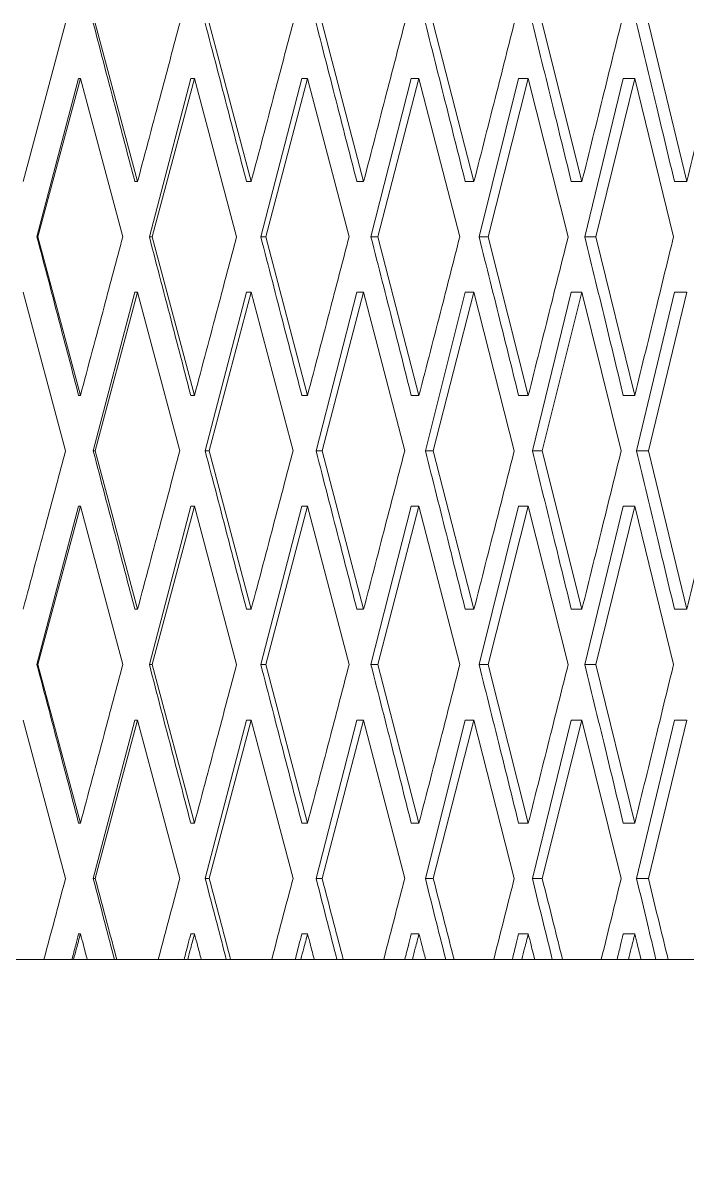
# Model space of a CAD drawing. Header units: centimetres. Extents: x -13594 to 4017, y -3206 to 1780.
# Drawn here: x 2320.09 to 2328.01, y -2217.79 to -2204 of the extents above; entities that cross this region are included whole.
import ezdxf

# ---------------------------------------------------------------- set-up
doc = ezdxf.new("R2010")
doc.units = ezdxf.units.CM

msp = doc.modelspace()

# ---------------------------------------------------------------- linework, layer by layer
at = {"color": 7, "linetype": 'Continuous', "lineweight": 0}
for p, q in [((2320.094, -2205.894), (2320.6, -2204.003)), ((2320.953, -2204.003), (2321.458, -2205.894)), ((2322.313, -2204.003), (2322.813, -2205.894)), ((2323.659, -2204.003), (2324.153, -2205.894)), ((2324.984, -2204.003), (2325.469, -2205.894)), ((2326.283, -2204.003), (2326.757, -2205.894)), ((2327.549, -2204.003), (2328.008, -2205.894)), ((2320.259, -2206.554), (2320.756, -2204.663)), ((2320.777, -2204.663), (2320.271, -2206.554)), ((2320.777, -2204.663), (2320.756, -2204.663)), ((2321.282, -2206.554), (2320.777, -2204.663)), ((2321.599, -2206.554), (2322.093, -2204.663)), ((2322.137, -2204.663), (2321.634, -2206.554)), ((2322.137, -2204.663), (2322.093, -2204.663)), ((2322.639, -2206.554), (2322.137, -2204.663)), ((2322.928, -2206.554), (2323.417, -2204.663)), ((2323.485, -2204.663), (2322.988, -2206.554)), ((2323.485, -2204.663), (2323.417, -2204.663)), ((2323.981, -2206.554), (2323.485, -2204.663)), ((2324.241, -2206.554), (2324.722, -2204.663)), ((2324.814, -2204.663), (2324.324, -2206.554)), ((2324.814, -2204.663), (2324.722, -2204.663)), ((2325.3, -2206.554), (2324.814, -2204.663)), ((2325.531, -2206.554), (2326.002, -2204.663)), ((2326.117, -2204.663), (2325.638, -2206.554)), ((2326.117, -2204.663), (2326.002, -2204.663)), ((2326.592, -2206.554), (2326.117, -2204.663)), ((2326.792, -2206.554), (2327.25, -2204.663)), ((2327.387, -2204.663), (2326.921, -2206.554)), ((2327.387, -2204.663), (2327.25, -2204.663)), ((2327.848, -2206.554), (2327.387, -2204.663)), ((2321.458, -2205.894), (2321.426, -2205.894)), ((2322.813, -2205.894), (2322.757, -2205.894)), ((2324.153, -2205.894), (2324.073, -2205.894)), ((2325.469, -2205.894), (2325.366, -2205.894)), ((2326.757, -2205.894), (2326.63, -2205.894)), ((2328.008, -2205.894), (2327.86, -2205.894)), ((2320.259, -2206.554), (2320.271, -2206.554)), ((2320.271, -2206.554), (2320.777, -2208.445)), ((2321.599, -2206.554), (2321.634, -2206.554)), ((2321.634, -2206.554), (2322.137, -2208.445)), ((2322.928, -2206.554), (2322.988, -2206.554)), ((2322.988, -2206.554), (2323.485, -2208.445)), ((2324.241, -2206.554), (2324.324, -2206.554)), ((2324.324, -2206.554), (2324.814, -2208.445)), ((2325.531, -2206.554), (2325.638, -2206.554)), ((2325.638, -2206.554), (2326.117, -2208.445)), ((2326.792, -2206.554), (2326.921, -2206.554)), ((2326.921, -2206.554), (2327.387, -2208.445)), ((2320.6, -2209.105), (2320.094, -2207.214)), ((2320.93, -2209.105), (2321.426, -2207.214)), ((2321.458, -2207.214), (2320.953, -2209.105)), ((2321.458, -2207.214), (2321.426, -2207.214)), ((2321.962, -2209.105), (2321.458, -2207.214)), ((2322.265, -2209.105), (2322.757, -2207.214)), ((2322.813, -2207.214), (2322.313, -2209.105)), ((2322.813, -2207.214), (2322.757, -2207.214)), ((2323.312, -2209.105), (2322.813, -2207.214)), ((2323.587, -2209.105), (2324.073, -2207.214)), ((2324.153, -2207.214), (2323.659, -2209.105)), ((2324.153, -2207.214), (2324.073, -2207.214)), ((2324.644, -2209.105), (2324.153, -2207.214)), ((2324.89, -2209.105), (2325.366, -2207.214)), ((2325.469, -2207.214), (2324.984, -2209.105)), ((2325.469, -2207.214), (2325.366, -2207.214)), ((2325.95, -2209.105), (2325.469, -2207.214)), ((2326.166, -2209.105), (2326.63, -2207.214)), ((2326.757, -2207.214), (2326.283, -2209.105)), ((2326.756, -2207.214), (2326.63, -2207.214)), ((2327.225, -2209.105), (2326.757, -2207.214)), ((2327.409, -2209.105), (2327.86, -2207.214)), ((2328.008, -2207.214), (2327.549, -2209.105)), ((2328.008, -2207.214), (2327.86, -2207.214)), ((2320.777, -2208.445), (2320.756, -2208.445)), ((2322.137, -2208.445), (2322.093, -2208.445)), ((2323.485, -2208.445), (2323.417, -2208.445)), ((2324.814, -2208.445), (2324.722, -2208.445)), ((2326.117, -2208.445), (2326.002, -2208.445)), ((2327.387, -2208.445), (2327.25, -2208.445)), ((2320.93, -2209.105), (2320.953, -2209.105)), ((2320.953, -2209.105), (2321.458, -2210.996)), ((2322.265, -2209.105), (2322.313, -2209.105)), ((2322.313, -2209.105), (2322.813, -2210.996)), ((2323.587, -2209.105), (2323.659, -2209.105)), ((2323.659, -2209.105), (2324.153, -2210.996)), ((2324.89, -2209.105), (2324.984, -2209.105)), ((2324.984, -2209.105), (2325.469, -2210.996)), ((2326.165, -2209.105), (2326.283, -2209.105)), ((2326.283, -2209.105), (2326.757, -2210.996)), ((2327.409, -2209.105), (2327.549, -2209.105)), ((2327.549, -2209.105), (2328.008, -2210.996)), ((2320.259, -2211.656), (2320.756, -2209.766)), ((2320.777, -2209.766), (2320.271, -2211.656)), ((2320.777, -2209.765), (2320.756, -2209.765)), ((2321.282, -2211.656), (2320.777, -2209.765)), ((2321.599, -2211.656), (2322.093, -2209.766)), ((2322.137, -2209.766), (2321.634, -2211.656)), ((2322.137, -2209.765), (2322.093, -2209.765)), ((2322.639, -2211.656), (2322.137, -2209.765)), ((2322.928, -2211.656), (2323.417, -2209.766)), ((2323.485, -2209.766), (2322.988, -2211.656)), ((2323.485, -2209.765), (2323.417, -2209.765)), ((2323.98, -2211.656), (2323.485, -2209.765)), ((2324.241, -2211.656), (2324.722, -2209.766)), ((2324.814, -2209.766), (2324.324, -2211.656)), ((2324.814, -2209.765), (2324.722, -2209.765)), ((2325.3, -2211.656), (2324.814, -2209.765)), ((2325.531, -2211.656), (2326.002, -2209.766)), ((2326.117, -2209.766), (2325.638, -2211.656)), ((2326.117, -2209.765), (2326.002, -2209.765)), ((2326.592, -2211.656), (2326.117, -2209.765)), ((2326.792, -2211.656), (2327.25, -2209.766)), ((2327.387, -2209.766), (2326.921, -2211.656)), ((2327.387, -2209.765), (2327.25, -2209.765)), ((2327.848, -2211.656), (2327.387, -2209.765)), ((2321.458, -2210.996), (2321.426, -2210.996)), ((2322.813, -2210.996), (2322.757, -2210.996)), ((2324.153, -2210.996), (2324.073, -2210.996)), ((2325.469, -2210.996), (2325.366, -2210.996)), ((2326.757, -2210.996), (2326.63, -2210.996)), ((2328.008, -2210.996), (2327.86, -2210.996)), ((2320.259, -2211.656), (2320.271, -2211.656)), ((2320.271, -2211.656), (2320.777, -2213.547)), ((2321.599, -2211.656), (2321.634, -2211.656)), ((2321.634, -2211.656), (2322.137, -2213.547)), ((2322.928, -2211.656), (2322.988, -2211.656)), ((2322.988, -2211.656), (2323.485, -2213.547)), ((2324.241, -2211.656), (2324.324, -2211.656)), ((2324.324, -2211.656), (2324.814, -2213.547)), ((2325.531, -2211.656), (2325.638, -2211.656)), ((2325.638, -2211.656), (2326.117, -2213.547)), ((2326.792, -2211.656), (2326.921, -2211.656)), ((2326.921, -2211.656), (2327.387, -2213.547)), ((2320.6, -2214.207), (2320.094, -2212.317)), ((2320.93, -2214.207), (2321.426, -2212.317)), ((2321.458, -2212.317), (2320.953, -2214.207)), ((2321.458, -2212.317), (2321.426, -2212.317)), ((2321.962, -2214.207), (2321.458, -2212.317)), ((2322.265, -2214.207), (2322.757, -2212.317)), ((2322.813, -2212.317), (2322.313, -2214.207)), ((2322.813, -2212.317), (2322.757, -2212.317)), ((2323.312, -2214.207), (2322.813, -2212.317)), ((2323.587, -2214.207), (2324.073, -2212.317)), ((2324.153, -2212.317), (2323.659, -2214.207)), ((2324.153, -2212.317), (2324.073, -2212.317)), ((2324.644, -2214.207), (2324.153, -2212.317)), ((2324.89, -2214.207), (2325.366, -2212.317)), ((2325.469, -2212.317), (2324.984, -2214.207)), ((2325.469, -2212.317), (2325.366, -2212.317)), ((2325.95, -2214.207), (2325.469, -2212.317)), ((2326.166, -2214.207), (2326.63, -2212.317)), ((2326.757, -2212.317), (2326.283, -2214.207)), ((2326.757, -2212.317), (2326.63, -2212.317)), ((2327.225, -2214.207), (2326.757, -2212.317)), ((2327.409, -2214.207), (2327.86, -2212.317)), ((2328.008, -2212.317), (2327.549, -2214.207)), ((2328.008, -2212.317), (2327.86, -2212.317)), ((2320.777, -2213.547), (2320.756, -2213.547)), ((2322.137, -2213.547), (2322.093, -2213.547)), ((2323.485, -2213.547), (2323.417, -2213.547)), ((2324.814, -2213.547), (2324.722, -2213.547)), ((2326.117, -2213.547), (2326.002, -2213.547)), ((2327.387, -2213.547), (2327.25, -2213.547)), ((2320.93, -2214.207), (2320.953, -2214.207)), ((2322.265, -2214.207), (2322.313, -2214.207)), ((2323.587, -2214.207), (2323.659, -2214.207)), ((2324.89, -2214.207), (2324.984, -2214.207)), ((2326.166, -2214.207), (2326.283, -2214.207)), ((2327.409, -2214.207), (2327.549, -2214.207)), ((2320.777, -2214.868), (2320.756, -2214.868)), ((2322.137, -2214.868), (2322.093, -2214.868)), ((2323.485, -2214.868), (2323.417, -2214.868)), ((2324.814, -2214.868), (2324.722, -2214.868)), ((2326.117, -2214.868), (2326.002, -2214.868)), ((2327.387, -2214.868), (2327.25, -2214.868)), ((2320.342, -2215.172), (2319.846, -2215.172)), ((2320.686, -2215.172), (2320.335, -2215.172)), ((2320.695, -2215.172), (2320.686, -2215.172)), ((2320.858, -2215.172), (2320.695, -2215.172)), ((2321.197, -2215.172), (2320.847, -2215.172)), ((2321.211, -2215.172), (2321.197, -2215.172)), ((2321.705, -2215.172), (2321.211, -2215.172)), ((2322.035, -2215.172), (2321.687, -2215.172)), ((2322.056, -2215.172), (2322.035, -2215.172)), ((2322.218, -2215.172), (2322.056, -2215.172)), ((2322.542, -2215.172), (2322.195, -2215.172)), ((2322.568, -2215.172), (2322.542, -2215.172)), ((2323.058, -2215.172), (2322.568, -2215.172)), ((2323.372, -2215.172), (2323.027, -2215.172)), ((2323.405, -2215.172), (2323.372, -2215.172)), ((2323.565, -2215.172), (2323.405, -2215.172)), ((2323.873, -2215.172), (2323.531, -2215.172)), ((2323.911, -2215.172), (2323.873, -2215.172)), ((2324.393, -2215.172), (2323.911, -2215.172)), ((2324.69, -2215.172), (2324.351, -2215.172)), ((2324.736, -2215.172), (2324.69, -2215.172)), ((2324.893, -2215.172), (2324.736, -2215.172)), ((2325.183, -2215.172), (2324.846, -2215.172)), ((2325.232, -2215.172), (2325.183, -2215.172)), ((2325.705, -2215.172), (2325.232, -2215.172)), ((2325.983, -2215.172), (2325.651, -2215.172)), ((2326.04, -2215.172), (2325.983, -2215.172)), ((2326.194, -2215.172), (2326.04, -2215.172)), ((2326.464, -2215.172), (2326.136, -2215.172)), ((2326.525, -2215.172), (2326.464, -2215.172)), ((2326.987, -2215.172), (2326.525, -2215.172)), ((2327.244, -2215.172), (2326.921, -2215.172)), ((2327.312, -2215.172), (2327.244, -2215.172)), ((2327.462, -2215.172), (2327.312, -2215.172)), ((2327.712, -2215.172), (2327.393, -2215.172)), ((2327.784, -2215.172), (2327.712, -2215.172)), ((2328.231, -2215.172), (2327.784, -2215.172))]:
    msp.add_line(p, q, dxfattribs=at)
for radius in [406.205, 406.022, 404.866, 400.131]:
    msp.add_circle((1945.049, -1822.821), radius, dxfattribs=at)
for points, knots in [([(2320.93, -2204.003), (2321.022, -2204.356), (2321.188, -2204.986), (2321.353, -2205.617), (2321.426, -2205.894)], [0, 0, 0, 0, 0.56, 1, 1, 1, 1]), ([(2321.458, -2205.894), (2321.552, -2205.541), (2321.72, -2204.911), (2321.888, -2204.281), (2321.962, -2204.003)], [0, 0, 0, 0, 0.56, 1, 1, 1, 1]), ([(2322.265, -2204.003), (2322.357, -2204.356), (2322.521, -2204.986), (2322.685, -2205.617), (2322.757, -2205.894)], [0, 0, 0, 0, 0.56, 1, 1, 1, 1]), ([(2322.813, -2205.894), (2322.907, -2205.541), (2323.073, -2204.911), (2323.239, -2204.281), (2323.312, -2204.003)], [0, 0, 0, 0, 0.56, 1, 1, 1, 1]), ([(2323.587, -2204.003), (2323.678, -2204.356), (2323.84, -2204.986), (2324.002, -2205.617), (2324.073, -2205.894)], [0, 0, 0, 0, 0.5599999, 1, 1, 1, 1]), ([(2324.153, -2205.894), (2324.245, -2205.541), (2324.409, -2204.911), (2324.572, -2204.281), (2324.644, -2204.003)], [0, 0, 0, 0, 0.56, 1, 1, 1, 1]), ([(2324.89, -2204.003), (2324.979, -2204.356), (2325.138, -2204.986), (2325.296, -2205.617), (2325.366, -2205.894)], [0, 0, 0, 0, 0.56, 1, 1, 1, 1]), ([(2325.469, -2205.894), (2325.559, -2205.541), (2325.72, -2204.911), (2325.88, -2204.281), (2325.95, -2204.003)], [0, 0, 0, 0, 0.56, 1, 1, 1, 1]), ([(2326.166, -2204.003), (2326.253, -2204.356), (2326.408, -2204.986), (2326.562, -2205.617), (2326.63, -2205.894)], [0, 0, 0, 0, 0.56, 1, 1, 1, 1]), ([(2326.757, -2205.894), (2326.844, -2205.541), (2327.001, -2204.911), (2327.156, -2204.281), (2327.225, -2204.003)], [0, 0, 0, 0, 0.56, 1, 1, 1, 1]), ([(2327.409, -2204.003), (2327.493, -2204.356), (2327.644, -2204.986), (2327.794, -2205.617), (2327.86, -2205.894)], [0, 0, 0, 0, 0.56, 1, 1, 1, 1]), ([(2328.008, -2205.894), (2328.093, -2205.541), (2328.245, -2204.911), (2328.395, -2204.281), (2328.462, -2204.003)], [0, 0, 0, 0, 0.56, 1, 1, 1, 1]), ([(2320.259, -2206.554), (2320.352, -2206.907), (2320.518, -2207.537), (2320.684, -2208.168), (2320.756, -2208.445)], [0, 0, 0, 0, 0.56, 1, 1, 1, 1]), ([(2320.777, -2208.445), (2320.871, -2208.092), (2321.04, -2207.462), (2321.208, -2206.832), (2321.282, -2206.554)], [0, 0, 0, 0, 0.56, 1, 1, 1, 1]), ([(2321.599, -2206.554), (2321.691, -2206.907), (2321.856, -2207.537), (2322.021, -2208.168), (2322.093, -2208.445)], [0, 0, 0, 0, 0.56, 1, 1, 1, 1]), ([(2322.137, -2208.445), (2322.231, -2208.092), (2322.398, -2207.462), (2322.565, -2206.832), (2322.639, -2206.554)], [0, 0, 0, 0, 0.56, 1, 1, 1, 1]), ([(2322.928, -2206.554), (2323.02, -2206.907), (2323.183, -2207.537), (2323.346, -2208.168), (2323.417, -2208.445)], [0, 0, 0, 0, 0.56, 1, 1, 1, 1]), ([(2323.485, -2208.445), (2323.578, -2208.092), (2323.743, -2207.462), (2323.908, -2206.832), (2323.98, -2206.554)], [0, 0, 0, 0, 0.56, 1, 1, 1, 1]), ([(2324.241, -2206.554), (2324.331, -2206.907), (2324.492, -2207.537), (2324.652, -2208.168), (2324.722, -2208.445)], [0, 0, 0, 0, 0.56, 1, 1, 1, 1]), ([(2324.814, -2208.445), (2324.905, -2208.092), (2325.068, -2207.462), (2325.229, -2206.832), (2325.3, -2206.554)], [0, 0, 0, 0, 0.56, 1, 1, 1, 1]), ([(2325.531, -2206.554), (2325.619, -2206.907), (2325.777, -2207.537), (2325.933, -2208.168), (2326.002, -2208.445)], [0, 0, 0, 0, 0.56, 1, 1, 1, 1]), ([(2326.117, -2208.445), (2326.206, -2208.092), (2326.365, -2207.462), (2326.522, -2206.832), (2326.592, -2206.554)], [0, 0, 0, 0, 0.56, 1, 1, 1, 1]), ([(2326.792, -2206.554), (2326.877, -2206.907), (2327.031, -2207.537), (2327.183, -2208.168), (2327.25, -2208.445)], [0, 0, 0, 0, 0.56, 1, 1, 1, 1]), ([(2327.387, -2208.445), (2327.474, -2208.092), (2327.628, -2207.462), (2327.781, -2206.832), (2327.848, -2206.554)], [0, 0, 0, 0, 0.56, 1, 1, 1, 1]), ([(2320.094, -2210.996), (2320.188, -2210.643), (2320.357, -2210.013), (2320.526, -2209.383), (2320.6, -2209.105)], [0, 0, 0, 0, 0.56, 1, 1, 1, 1]), ([(2320.93, -2209.105), (2321.022, -2209.458), (2321.188, -2210.088), (2321.353, -2210.719), (2321.426, -2210.996)], [0, 0, 0, 0, 0.5599999, 1, 1, 1, 1]), ([(2321.458, -2210.996), (2321.552, -2210.643), (2321.72, -2210.013), (2321.888, -2209.383), (2321.962, -2209.105)], [0, 0, 0, 0, 0.56, 1, 1, 1, 1]), ([(2322.265, -2209.105), (2322.357, -2209.458), (2322.521, -2210.088), (2322.685, -2210.719), (2322.757, -2210.996)], [0, 0, 0, 0, 0.56, 1, 1, 1, 1]), ([(2322.813, -2210.996), (2322.907, -2210.643), (2323.073, -2210.013), (2323.239, -2209.383), (2323.312, -2209.105)], [0, 0, 0, 0, 0.56, 1, 1, 1, 1]), ([(2323.587, -2209.105), (2323.678, -2209.458), (2323.84, -2210.088), (2324.002, -2210.719), (2324.073, -2210.996)], [0, 0, 0, 0, 0.56, 1, 1, 1, 1]), ([(2324.153, -2210.996), (2324.245, -2210.643), (2324.409, -2210.013), (2324.572, -2209.383), (2324.644, -2209.105)], [0, 0, 0, 0, 0.5599999, 1, 1, 1, 1]), ([(2324.89, -2209.105), (2324.979, -2209.458), (2325.138, -2210.088), (2325.296, -2210.719), (2325.366, -2210.996)], [0, 0, 0, 0, 0.56, 1, 1, 1, 1]), ([(2325.469, -2210.996), (2325.559, -2210.643), (2325.72, -2210.013), (2325.88, -2209.383), (2325.95, -2209.105)], [0, 0, 0, 0, 0.5599999, 1, 1, 1, 1]), ([(2326.166, -2209.105), (2326.253, -2209.458), (2326.408, -2210.088), (2326.562, -2210.719), (2326.63, -2210.996)], [0, 0, 0, 0, 0.56, 1, 1, 1, 1]), ([(2326.757, -2210.996), (2326.844, -2210.643), (2327.001, -2210.013), (2327.156, -2209.383), (2327.225, -2209.105)], [0, 0, 0, 0, 0.56, 1, 1, 1, 1]), ([(2327.409, -2209.105), (2327.493, -2209.458), (2327.644, -2210.088), (2327.794, -2210.719), (2327.86, -2210.996)], [0, 0, 0, 0, 0.5599999, 1, 1, 1, 1]), ([(2328.008, -2210.996), (2328.093, -2210.643), (2328.245, -2210.013), (2328.395, -2209.383), (2328.462, -2209.105)], [0, 0, 0, 0, 0.5599999, 1, 1, 1, 1]), ([(2320.259, -2211.656), (2320.352, -2212.009), (2320.518, -2212.639), (2320.684, -2213.27), (2320.756, -2213.547)], [0, 0, 0, 0, 0.56, 1, 1, 1, 1]), ([(2320.777, -2213.547), (2320.871, -2213.194), (2321.04, -2212.564), (2321.208, -2211.934), (2321.282, -2211.656)], [0, 0, 0, 0, 0.56, 1, 1, 1, 1]), ([(2321.599, -2211.656), (2321.691, -2212.009), (2321.856, -2212.639), (2322.021, -2213.27), (2322.093, -2213.547)], [0, 0, 0, 0, 0.56, 1, 1, 1, 1]), ([(2322.137, -2213.547), (2322.231, -2213.194), (2322.398, -2212.564), (2322.565, -2211.934), (2322.639, -2211.656)], [0, 0, 0, 0, 0.56, 1, 1, 1, 1]), ([(2322.928, -2211.656), (2323.02, -2212.009), (2323.183, -2212.639), (2323.346, -2213.27), (2323.417, -2213.547)], [0, 0, 0, 0, 0.56, 1, 1, 1, 1]), ([(2323.485, -2213.547), (2323.578, -2213.194), (2323.743, -2212.564), (2323.908, -2211.934), (2323.98, -2211.656)], [0, 0, 0, 0, 0.56, 1, 1, 1, 1]), ([(2324.241, -2211.656), (2324.331, -2212.009), (2324.492, -2212.639), (2324.652, -2213.27), (2324.722, -2213.547)], [0, 0, 0, 0, 0.56, 1, 1, 1, 1]), ([(2324.814, -2213.547), (2324.905, -2213.194), (2325.068, -2212.564), (2325.229, -2211.934), (2325.3, -2211.656)], [0, 0, 0, 0, 0.56, 1, 1, 1, 1]), ([(2325.531, -2211.656), (2325.619, -2212.009), (2325.777, -2212.639), (2325.933, -2213.27), (2326.002, -2213.547)], [0, 0, 0, 0, 0.5599999, 1, 1, 1, 1]), ([(2326.117, -2213.547), (2326.206, -2213.194), (2326.365, -2212.564), (2326.522, -2211.934), (2326.592, -2211.656)], [0, 0, 0, 0, 0.56, 1, 1, 1, 1]), ([(2326.792, -2211.656), (2326.877, -2212.009), (2327.031, -2212.639), (2327.183, -2213.27), (2327.25, -2213.547)], [0, 0, 0, 0, 0.56, 1, 1, 1, 1]), ([(2327.387, -2213.547), (2327.474, -2213.194), (2327.628, -2212.564), (2327.781, -2211.934), (2327.848, -2211.656)], [0, 0, 0, 0, 0.56, 1, 1, 1, 1]), ([(2320.342, -2215.172), (2320.39, -2214.992), (2320.476, -2214.67), (2320.562, -2214.349), (2320.6, -2214.207)], [0, 0, 0, 0, 0.56, 1, 1, 1, 1]), ([(2320.93, -2214.207), (2320.977, -2214.387), (2321.062, -2214.709), (2321.146, -2215.031), (2321.183, -2215.172)], [0, 0, 0, 0, 0.56, 1, 1, 1, 1]), ([(2320.953, -2214.207), (2321.001, -2214.387), (2321.087, -2214.709), (2321.173, -2215.031), (2321.211, -2215.172)], [0, 0, 0, 0, 0.56, 1, 1, 1, 1]), ([(2321.705, -2215.172), (2321.753, -2214.992), (2321.839, -2214.67), (2321.924, -2214.349), (2321.962, -2214.207)], [0, 0, 0, 0, 0.56, 1, 1, 1, 1]), ([(2322.265, -2214.207), (2322.312, -2214.387), (2322.396, -2214.709), (2322.48, -2215.031), (2322.516, -2215.172)], [0, 0, 0, 0, 0.56, 1, 1, 1, 1]), ([(2322.313, -2214.207), (2322.36, -2214.387), (2322.446, -2214.709), (2322.531, -2215.031), (2322.568, -2215.172)], [0, 0, 0, 0, 0.56, 1, 1, 1, 1]), ([(2323.058, -2215.172), (2323.105, -2214.992), (2323.19, -2214.67), (2323.275, -2214.349), (2323.312, -2214.207)], [0, 0, 0, 0, 0.56, 1, 1, 1, 1]), ([(2323.587, -2214.207), (2323.634, -2214.387), (2323.716, -2214.709), (2323.799, -2215.031), (2323.835, -2215.172)], [0, 0, 0, 0, 0.56, 1, 1, 1, 1]), ([(2323.659, -2214.207), (2323.706, -2214.387), (2323.79, -2214.709), (2323.874, -2215.031), (2323.911, -2215.172)], [0, 0, 0, 0, 0.56, 1, 1, 1, 1]), ([(2324.393, -2215.172), (2324.44, -2214.992), (2324.524, -2214.67), (2324.607, -2214.349), (2324.644, -2214.207)], [0, 0, 0, 0, 0.56, 1, 1, 1, 1]), ([(2324.89, -2214.207), (2324.935, -2214.387), (2325.016, -2214.709), (2325.097, -2215.031), (2325.133, -2215.172)], [0, 0, 0, 0, 0.56, 1, 1, 1, 1]), ([(2324.984, -2214.207), (2325.031, -2214.387), (2325.113, -2214.709), (2325.196, -2215.031), (2325.232, -2215.172)], [0, 0, 0, 0, 0.56, 1, 1, 1, 1]), ([(2325.705, -2215.172), (2325.751, -2214.992), (2325.833, -2214.67), (2325.914, -2214.349), (2325.95, -2214.207)], [0, 0, 0, 0, 0.56, 1, 1, 1, 1]), ([(2326.166, -2214.207), (2326.21, -2214.387), (2326.289, -2214.709), (2326.369, -2215.031), (2326.403, -2215.172)], [0, 0, 0, 0, 0.56, 1, 1, 1, 1]), ([(2326.283, -2214.207), (2326.329, -2214.387), (2326.409, -2214.709), (2326.49, -2215.031), (2326.525, -2215.172)], [0, 0, 0, 0, 0.56, 1, 1, 1, 1]), ([(2326.987, -2215.172), (2327.031, -2214.992), (2327.111, -2214.67), (2327.19, -2214.349), (2327.225, -2214.207)], [0, 0, 0, 0, 0.56, 1, 1, 1, 1]), ([(2327.409, -2214.207), (2327.452, -2214.387), (2327.529, -2214.709), (2327.606, -2215.031), (2327.64, -2215.172)], [0, 0, 0, 0, 0.56, 1, 1, 1, 1]), ([(2327.549, -2214.207), (2327.593, -2214.387), (2327.671, -2214.709), (2327.75, -2215.031), (2327.784, -2215.172)], [0, 0, 0, 0, 0.56, 1, 1, 1, 1]), ([(2320.676, -2215.172), (2320.691, -2215.115), (2320.718, -2215.014), (2320.745, -2214.912), (2320.756, -2214.868)], [0, 0, 0, 0, 0.56, 1, 1, 1, 1]), ([(2320.777, -2214.868), (2320.762, -2214.924), (2320.734, -2215.026), (2320.707, -2215.127), (2320.695, -2215.172)], [0, 0, 0, 0, 0.56, 1, 1, 1, 1]), ([(2320.858, -2215.172), (2320.843, -2215.115), (2320.816, -2215.014), (2320.789, -2214.912), (2320.777, -2214.868)], [0, 0, 0, 0, 0.56, 1, 1, 1, 1]), ([(2322.013, -2215.172), (2322.028, -2215.115), (2322.055, -2215.014), (2322.081, -2214.912), (2322.093, -2214.868)], [0, 0, 0, 0, 0.56, 1, 1, 1, 1]), ([(2322.137, -2214.868), (2322.122, -2214.924), (2322.095, -2215.026), (2322.068, -2215.127), (2322.056, -2215.172)], [0, 0, 0, 0, 0.56, 1, 1, 1, 1]), ([(2322.218, -2215.172), (2322.203, -2215.115), (2322.176, -2215.014), (2322.149, -2214.912), (2322.137, -2214.868)], [0, 0, 0, 0, 0.56, 1, 1, 1, 1]), ([(2323.339, -2215.172), (2323.353, -2215.115), (2323.379, -2215.014), (2323.406, -2214.912), (2323.417, -2214.868)], [0, 0, 0, 0, 0.56, 1, 1, 1, 1]), ([(2323.485, -2214.868), (2323.471, -2214.924), (2323.444, -2215.026), (2323.417, -2215.127), (2323.405, -2215.172)], [0, 0, 0, 0, 0.56, 1, 1, 1, 1]), ([(2323.565, -2215.172), (2323.55, -2215.115), (2323.524, -2215.014), (2323.497, -2214.912), (2323.485, -2214.868)], [0, 0, 0, 0, 0.56, 1, 1, 1, 1]), ([(2324.645, -2215.172), (2324.66, -2215.115), (2324.685, -2215.014), (2324.711, -2214.912), (2324.722, -2214.868)], [0, 0, 0, 0, 0.56, 1, 1, 1, 1]), ([(2324.814, -2214.868), (2324.8, -2214.924), (2324.773, -2215.026), (2324.747, -2215.127), (2324.736, -2215.172)], [0, 0, 0, 0, 0.56, 1, 1, 1, 1]), ([(2324.893, -2215.172), (2324.878, -2215.115), (2324.852, -2215.014), (2324.826, -2214.912), (2324.814, -2214.868)], [0, 0, 0, 0, 0.5600001, 1, 1, 1, 1]), ([(2325.927, -2215.172), (2325.941, -2215.115), (2325.966, -2215.014), (2325.991, -2214.912), (2326.002, -2214.868)], [0, 0, 0, 0, 0.56, 1, 1, 1, 1]), ([(2326.117, -2214.868), (2326.103, -2214.924), (2326.077, -2215.026), (2326.051, -2215.127), (2326.04, -2215.172)], [0, 0, 0, 0, 0.56, 1, 1, 1, 1]), ([(2326.194, -2215.172), (2326.179, -2215.115), (2326.154, -2215.014), (2326.128, -2214.912), (2326.117, -2214.868)], [0, 0, 0, 0, 0.56, 1, 1, 1, 1]), ([(2327.176, -2215.172), (2327.19, -2215.115), (2327.215, -2215.014), (2327.239, -2214.912), (2327.25, -2214.868)], [0, 0, 0, 0, 0.56, 1, 1, 1, 1]), ([(2327.387, -2214.868), (2327.373, -2214.924), (2327.348, -2215.026), (2327.323, -2215.127), (2327.312, -2215.172)], [0, 0, 0, 0, 0.56, 1, 1, 1, 1]), ([(2327.462, -2215.172), (2327.448, -2215.115), (2327.423, -2215.014), (2327.398, -2214.912), (2327.387, -2214.868)], [0, 0, 0, 0, 0.56, 1, 1, 1, 1])]:
    msp.add_open_spline(points, degree=3, knots=knots, dxfattribs=at)

doc.saveas('drawing.dxf')
